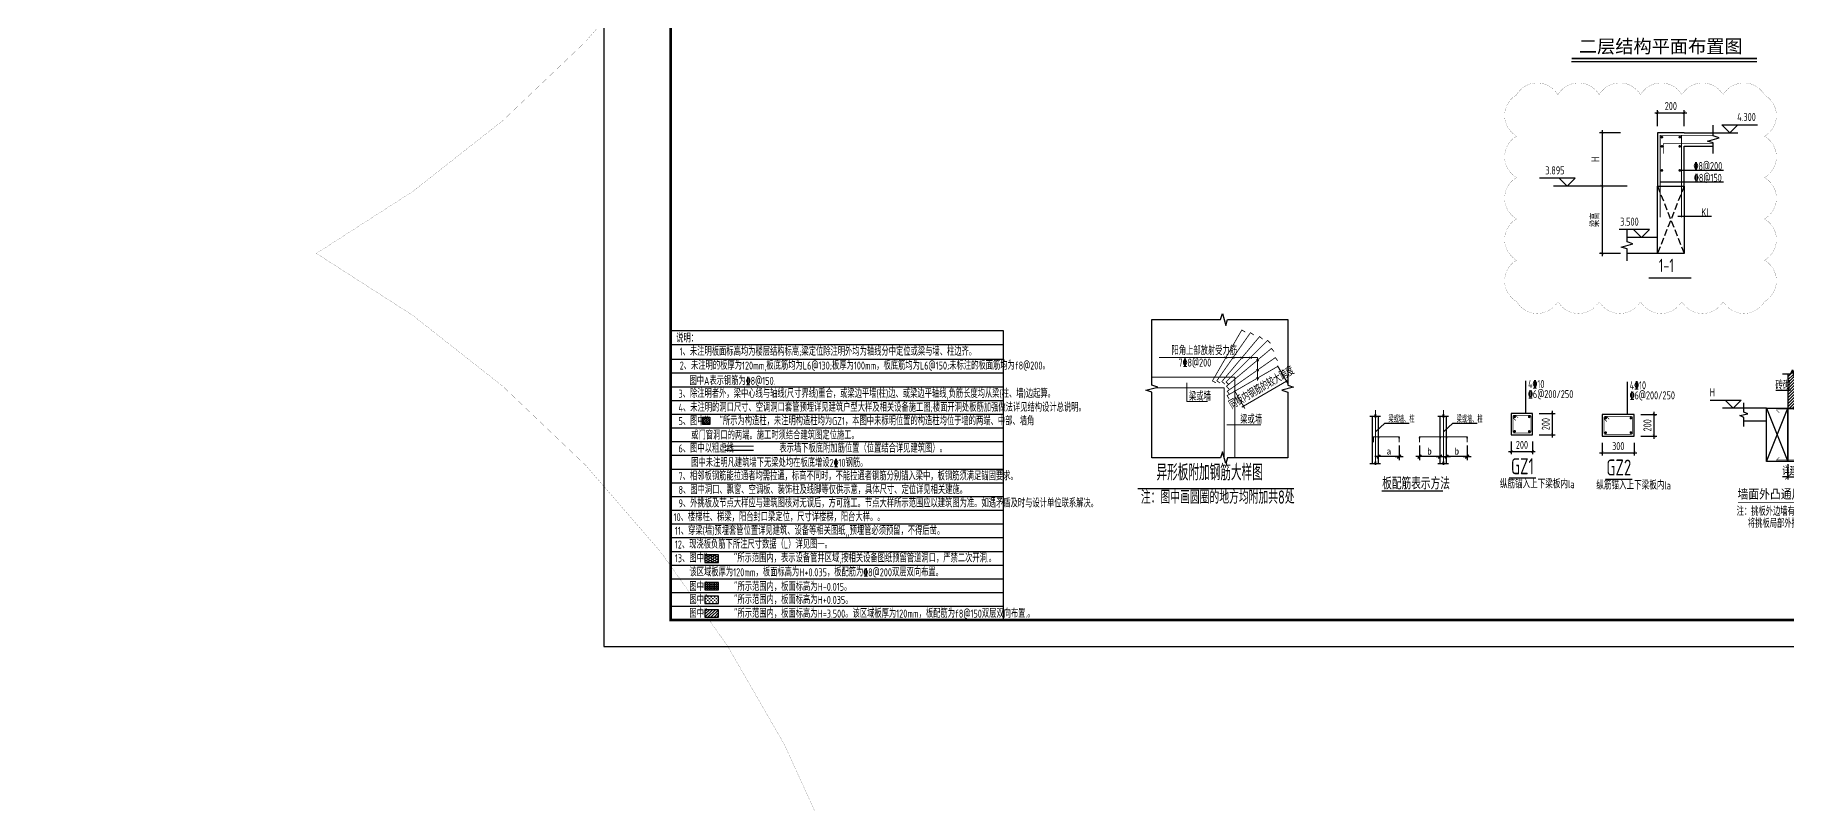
# Model space of a CAD drawing. Extents: x -668857 to 154266, y -275694 to 291306.
# Drawn here: x -262656 to -196984, y 91847 to 120660 of the extents above; entities that cross this region are included whole.
import ezdxf
from ezdxf.enums import TextEntityAlignment as Align

# ---------------------------------------------------------------- set-up
doc = ezdxf.new("R2010")
doc.units = 0
doc.header["$LTSCALE"] = 1000
for name, pattern in [('__DASH', [0.35, 0.25, -0.1]), ('DASH', [0.35, 0.25, -0.1]), ('DOTE', [2.42, 2, -0.2, 0.02, -0.2])]:
    doc.linetypes.add(name, pattern=pattern)
doc.layers.get('0').update_dxf_attribs({"linetype": 'CONTINUOUS'})
doc.layers.get('DEFPOINTS').update_dxf_attribs({"linetype": 'CONTINUOUS'})
for name, color, linetype, lineweight in [('+公共字体', 7, 'CONTINUOUS', 20), ('+图名', 243, 'CONTINUOUS', 20), ('+混凝土墙', 3, 'CONTINUOUS', 20), ('DOTE', 19, 'DOTE', 9), ('Z-详图标注', 3, 'CONTINUOUS', 18), ('查找字符', 1, 'CONTINUOUS', 18)]:
    doc.layers.add(name, color=color, linetype=linetype, lineweight=lineweight)
for name, color, linetype in [('-TK', 7, 'CONTINUOUS'), ('DIM', 2, 'CONTINUOUS'), ('FLOOR_UP_REIN', 13, 'CONTINUOUS'), ('GJ', 5, 'CONTINUOUS'), ('LINK', 6, 'CONTINUOUS'), ('NUM', 7, 'CONTINUOUS'), ('OUTLINE', 2, 'CONTINUOUS'), ('REIN', 6, 'CONTINUOUS'), ('S-B板填充', 251, 'CONTINUOUS'), ('S-B板边线', 2, 'CONTINUOUS'), ('S-DETLCW-LINE1-pdx', 7, 'CONTINUOUS'), ('S-DETLCW-TEXT', 7, 'CONTINUOUS'), ('S-DETLS-HATCH', 251, 'CONTINUOUS'), ('S-DETLS-TEXT', 7, 'CONTINUOUS'), ('S-X详图实线', 4, 'CONTINUOUS'), ('S-X详图标注', 3, 'CONTINUOUS'), ('S-X详图钢筋', 6, 'CONTINUOUS'), ('S-大样-砼线', 7, 'CONTINUOUS'), ('S-引出线', 40, 'CONTINUOUS'), ('S-文字', 7, 'CONTINUOUS'), ('S-板正筋', 2, 'CONTINUOUS'), ('S-构造柱', 212, 'CONTINUOUS'), ('S-表格线', 54, 'CONTINUOUS'), ('S-降板填充', 75, 'CONTINUOUS'), ('TEXT', 2, 'CONTINUOUS'), ('THIN', 7, 'CONTINUOUS'), ('大样线', 40, 'CONTINUOUS'), ('悬梁', 4, 'CONTINUOUS'), ('空调洞口标注', 130, 'CONTINUOUS'), ('说明文字', 7, 'CONTINUOUS')]:
    doc.layers.add(name, color=color, linetype=linetype)
doc.layers.add('审图修改', color=2, linetype='CONTINUOUS', plot=False)
doc.styles.add('-宋体', font='', dxfattribs={"width": 0.7, "height": 300, "bigfont": '宋体.TTF'})
doc.styles.add('10', font='', dxfattribs={"width": 0.7, "height": 300})
doc.styles.add('BW_Rein', font='Tssdeng.shx', dxfattribs={"width": 0.7, "bigfont": 'hztxt.shx'})
doc.styles.add('hzst', font='', dxfattribs={"width": 0.7})
doc.styles.add('TSSD_DIMENSION', font='Tssdeng.shx', dxfattribs={"width": 0.7, "bigfont": 'tssdchn.shx'})
doc.styles.add('TSSD_Label', font='Tssdeng.shx', dxfattribs={"width": 0.7, "bigfont": 'hztxt.shx'})
doc.styles.add('TSSD_Norm', font='Tssdeng.shx', dxfattribs={"bigfont": 'tssdchn.shx'})
doc.styles.add('TSSD_REIN', font='tssdeng.shx', dxfattribs={"width": 0.7, "height": 300, "bigfont": 'tssdchn.shx'})
doc.styles.get('-宋体').set_extended_font_data('SimSun')
doc.styles.get('10').set_extended_font_data('SimSun')
doc.styles.get('hzst').set_extended_font_data('SimSun')
doc.dimstyles.new('25-100', dxfattribs={"dimscale": 100, "dimtxt": 3, "dimasz": 2, "dimexe": 1, "dimexo": 1, "dimgap": 0.5, "dimtad": 1, "dimdec": 0, "dimlfac": 0.25, "dimdsep": 46, "dimtxsty": 'TSSD_REIN', "dimblk1": 'ARCHTICK', "dimblk2": 'ARCHTICK', "dimsah": 1, "dimcen": 2.5, "dimdle": 1, "dimclrd": 256, "dimclre": 256, "dimclrt": 7, "dimadec": 0, "dimazin": 0, "dimtfac": 1, "dimtdec": 0, "dimtix": 1, "dimtmove": 2, "dimatfit": 3, "dimldrblk": 'ARCHTICK', "dimfxl": 0, "dimtolj": 1, "dimtzin": 0, "dimlwd": -1, "dimlwe": -1, "dimarcsym": 0})
doc.dimstyles.new('TSSD_100_100$0', dxfattribs={"dimtxt": 300, "dimasz": 80, "dimexe": 100, "dimexo": 250, "dimgap": 100, "dimtad": 1, "dimdec": 0, "dimzin": 0, "dimdsep": 46, "dimtxsty": 'TSSD_DIMENSION', "dimblk": 'ARCHTICK', "dimcen": 0, "dimdle": 100, "dimclrd": 3, "dimclre": 3, "dimclrt": 7, "dimadec": 0, "dimazin": 0, "dimtfac": 1, "dimtdec": 0, "dimtix": 1, "dimtmove": 2, "dimatfit": 3, "dimldrblk": 'ARCHTICK', "dimfxl": 0, "dimtolj": 1, "dimtzin": 0, "dimarcsym": 0})
doc.dimstyles.new('TSSD_20_100', dxfattribs={"dimtxt": 300, "dimasz": 100, "dimexe": 100, "dimexo": 250, "dimgap": 100, "dimtad": 1, "dimdec": 0, "dimlfac": 0.2, "dimzin": 0, "dimdsep": 46, "dimtxsty": 'TSSD_DIMENSION', "dimblk": 'ARCHTICK', "dimcen": 0, "dimdle": 100, "dimclrt": 7, "dimadec": 0, "dimazin": 0, "dimtfac": 1, "dimtdec": 0, "dimtix": 1, "dimtmove": 2, "dimatfit": 3, "dimldrblk": 'ARCHTICK', "dimfxl": 0, "dimtolj": 1, "dimtzin": 0, "dimarcsym": 0})
doc.dimstyles.new('TSSD_25_100', dxfattribs={"dimtxt": 300, "dimasz": 100, "dimexe": 100, "dimexo": 250, "dimgap": 100, "dimtad": 1, "dimdec": 0, "dimlfac": 0.25, "dimzin": 0, "dimdsep": 46, "dimtxsty": 'TSSD_DIMENSION', "dimblk": 'ARCHTICK', "dimcen": 0, "dimdle": 100, "dimclrt": 7, "dimadec": 0, "dimazin": 0, "dimtfac": 1, "dimtdec": 0, "dimtix": 1, "dimtmove": 2, "dimatfit": 3, "dimldrblk": 'ARCHTICK', "dimfxl": 0, "dimtolj": 1, "dimtzin": 0, "dimarcsym": 0})

# ---------------------------------------------------------------- blocks, each defined once
blk = doc.blocks.new('_DIMX')
blk.add_line((-150, 0), (150, 0))
at = {"const_width": 50}
blk.add_lwpolyline([(-70, -70), (70, 70)], dxfattribs=at)
blk = doc.blocks.new('A$C1DDD5A89')
at = {"color": 6, "const_width": 50}
blk.add_lwpolyline([(439, 25), (2741, 25)], dxfattribs=at)
at = {"layer": 'DOTE', "color": 8, "linetype": 'DOTE'}
for p, q in [((202, 3054), (202, 888)), ((2750, 3054), (2750, 888))]:
    blk.add_line(p, q, dxfattribs=at)
at = {"layer": 'GJ'}
blk.add_point((1858, 2022), dxfattribs=at)
at = {"layer": 'REIN', "color": 1, "const_width": 40}
for points in [[(129, 1860), (129, 2059), (1095, 2059), (1095, 1860)], [(1858, 1860), (1858, 2059), (3643, 2059), (3643, 1860)]]:
    blk.add_lwpolyline(points, dxfattribs=at)
at = {"layer": '大样线'}
for p, q in [((0, 2837), (188, 2837)), ((81, 2837), (81, 1066)), ((188, 2837), (202, 2909)), ((202, 2909), (202, 2778)), ((202, 2778), (217, 2837)), ((217, 2837), (395, 2837)), ((2548, 2837), (2736, 2837)), ((2736, 2837), (2751, 2909)), ((2751, 2909), (2751, 2778)), ((2751, 2778), (2766, 2837)), ((2766, 2837), (2943, 2837)), ((202, 2247), (556, 2571)), ((556, 2571), (1467, 2571)), ((2758, 2247), (3112, 2571)), ((3112, 2571), (4023, 2571)), ((0, 1066), (188, 1066)), ((188, 1066), (202, 1138)), ((202, 1138), (202, 1006)), ((202, 1006), (217, 1066)), ((217, 1066), (395, 1066)), ((2548, 1066), (2736, 1066)), ((2736, 1066), (2751, 1138)), ((2751, 1138), (2751, 1006)), ((2751, 1006), (2766, 1066)), ((2766, 1066), (2943, 1066))]:
    blk.add_line(p, q, dxfattribs=at)
at = {"layer": '大样线', "linetype": 'ByBlock'}
for p, q in [((323, 1066), (323, 2837)), ((2630, 1066), (2630, 2837)), ((2871, 1066), (2871, 2837))]:
    blk.add_line(p, q, dxfattribs=at)
at = {"layer": '大样线', "color": 0, "linetype": 'ByBlock'}
for p in [(323, 2022), (1095, 2022), (2630, 2022), (2871, 2022), (3643, 2022), (202, 1319)]:
    blk.add_point(p, dxfattribs=at)
at = {"layer": '空调洞口标注'}
for p, q in [((1094, 1319), (203, 1319)), ((1095, 1732), (1095, 1190)), ((1858, 1732), (1858, 1190)), ((2629, 1319), (1859, 1319)), ((3642, 1319), (2872, 1319)), ((3643, 1732), (3643, 1190))]:
    blk.add_line(p, q, dxfattribs=at)
blk.add_point((1858, 1319), dxfattribs=at)
at = {"layer": '空调洞口标注', "color": 0, "linetype": 'ByBlock'}
blk.add_point((2871, 1319), dxfattribs=at)
at = {"layer": '空调洞口标注', "xscale": 0.9649999998509884, "yscale": 0.9649999998509884, "zscale": 0.965, "rotation": 180}
for p in [(323, 1319), (1858, 1319)]:
    blk.add_blockref('_DIMX', p, dxfattribs=at)
at = {"layer": '空调洞口标注', "xscale": 0.9649999998509884, "yscale": 0.9649999998509884, "zscale": 0.965}
for p in [(1095, 1319), (2630, 1319), (2872, 1319), (3643, 1319)]:
    blk.add_blockref('_DIMX', p, dxfattribs=at)
at = {"layer": '空调洞口标注', "style": '10'}
for s, p in [('a', (709, 1523)), ('b', (2231, 1523)), ('b', (3257, 1523))]:
    blk.add_text(s, height=250, dxfattribs=at).set_placement(p, align=Align.MIDDLE_CENTER)
at = {"layer": '说明文字'}
for s, height, style, width, p in [('梁或墙、柱', 250, 'TSSD_REIN', 0.6, (693, 2596)), ('梁或墙、柱', 250, 'TSSD_REIN', 0.6, (3249, 2596)), ('板配筋表示方法', 450, 'TSSD_DIMENSION', 0.7, (459, 91))]:
    blk.add_text(s, height=height, dxfattribs=dict(at, style=style, width=width)).set_placement(p)
blk = doc.blocks.new('_ArchTick')
at = {"color": 0, "linetype": 'ByBlock', "const_width": 0.15}
blk.add_lwpolyline([(-0.5, -0.5), (0.5, 0.5)], dxfattribs=at)
blk = doc.blocks.new('*D54')
at = {"layer": 'DEFPOINTS', "color": 0}
for p in [(30394, 226071), (30794, 226071), (30794, 225492)]:
    blk.add_point(p, dxfattribs=at)
at = {"layer": 'S-X详图标注'}
for p, q in [((30394, 225971), (30394, 225392)), ((30794, 225971), (30794, 225392)), ((30394, 225492), (30194, 225492)), ((30394, 225492), (30794, 225492)), ((30794, 225492), (30994, 225492))]:
    blk.add_line(p, q, dxfattribs=at)
at = {"layer": 'S-X详图标注', "xscale": 200, "yscale": 200, "zscale": 200}
blk.add_blockref('_ArchTick', (30394, 225492), dxfattribs=at)
at = {"layer": 'S-X详图标注', "xscale": 200, "yscale": 200, "zscale": 200, "rotation": 180}
blk.add_blockref('_ArchTick', (30794, 225492), dxfattribs=at)
at = {"layer": 'S-X详图标注', "color": 7, "insert": (30594, 225692), "char_height": 300, "attachment_point": 5, "style": 'TSSD_REIN'}
blk.add_mtext('\\A1;详建筑', dxfattribs=at)
blk = doc.blocks.new('*D55')
at = {"layer": 'DEFPOINTS', "color": 0}
for p in [(30794, 228060), (31291, 228060), (30794, 226060)]:
    blk.add_point(p, dxfattribs=at)
at = {"layer": 'S-X详图标注'}
for p, q in [((30894, 228060), (31391, 228060)), ((31291, 225960), (31291, 228160)), ((30894, 226060), (31391, 226060))]:
    blk.add_line(p, q, dxfattribs=at)
at = {"layer": 'S-X详图标注', "xscale": 200, "yscale": 200, "zscale": 200}
for p, rotation in [((31291, 228060), 90), ((31291, 226060), 270)]:
    blk.add_blockref('_ArchTick', p, dxfattribs=dict(at, rotation=rotation))
at = {"layer": 'S-X详图标注', "color": 7, "insert": (31091, 227060), "char_height": 300, "attachment_point": 5, "rotation": 90, "style": 'TSSD_REIN'}
blk.add_mtext('\\A1;梁高', dxfattribs=at)
blk = doc.blocks.new('*D1106')
at = {"layer": 'DEFPOINTS', "color": 0}
for p in [(-206519, 106481), (-205776, 106481), (-206519, 105681)]:
    blk.add_point(p, dxfattribs=at)
at = {"layer": 'DIM', "color": 0, "lineweight": -2}
for p, q in [((-206269, 106481), (-205676, 106481)), ((-205776, 105581), (-205776, 106581)), ((-206269, 105681), (-205676, 105681))]:
    blk.add_line(p, q, dxfattribs=at)
at = {"layer": 'DIM', "color": 0, "lineweight": -2, "xscale": 100, "yscale": 100, "zscale": 100}
for p, rotation in [((-205776, 106481), 90), ((-205776, 105681), 270)]:
    blk.add_blockref('_ArchTick', p, dxfattribs=dict(at, rotation=rotation))
at = {"layer": 'DIM', "color": 7, "insert": (-206026, 106081), "char_height": 300, "attachment_point": 5, "rotation": 90, "style": 'TSSD_DIMENSION'}
blk.add_mtext('\\A1;200', dxfattribs=at)
blk = doc.blocks.new('*D1107')
at = {"layer": 'DEFPOINTS', "color": 0}
for p in [(-207319, 105681), (-206519, 105681), (-206519, 105054)]:
    blk.add_point(p, dxfattribs=at)
at = {"layer": 'DIM', "color": 0, "lineweight": -2}
for p, q in [((-207319, 105431), (-207319, 104954)), ((-206519, 105431), (-206519, 104954)), ((-207419, 105054), (-206419, 105054))]:
    blk.add_line(p, q, dxfattribs=at)
at = {"layer": 'DIM', "color": 0, "lineweight": -2, "xscale": 100, "yscale": 100, "zscale": 100, "rotation": 180}
blk.add_blockref('_ArchTick', (-207319, 105054), dxfattribs=at)
at = {"layer": 'DIM', "color": 0, "lineweight": -2, "xscale": 100, "yscale": 100, "zscale": 100}
blk.add_blockref('_ArchTick', (-206519, 105054), dxfattribs=at)
at = {"layer": 'DIM', "color": 7, "insert": (-206919, 105304), "char_height": 300, "attachment_point": 5, "style": 'TSSD_DIMENSION'}
blk.add_mtext('\\A1;200', dxfattribs=at)
blk = doc.blocks.new('*D215')
at = {"layer": 'DEFPOINTS', "color": 0}
for p in [(5060, 9464), (5522, 8664), (3444, 8530)]:
    blk.add_point(p, dxfattribs=at)
at = {"layer": 'DIM', "color": 3, "lineweight": -2}
for p, q in [((5185, 9247), (5572, 8577)), ((3906, 7730), (5522, 8664)), ((5522, 8664), (5592, 8704)), ((3569, 8314), (3956, 7644)), ((3906, 7730), (3836, 7690))]:
    blk.add_line(p, q, dxfattribs=at)
at = {"layer": 'DIM', "color": 3, "lineweight": -2, "xscale": 80, "yscale": 80, "zscale": 80}
for p, rotation in [((5522, 8664), 209.999999999947), ((3906, 7730), 29.99999999994698)]:
    blk.add_blockref('_ArchTick', p, dxfattribs=dict(at, rotation=rotation))
at = {"layer": 'DIM', "color": 7, "insert": (4589, 8413), "char_height": 300, "attachment_point": 5, "rotation": 30, "style": 'TSSD_DIMENSION'}
blk.add_mtext('\\A1;同板内钢筋的较大跨度', dxfattribs=at)
blk = doc.blocks.new('*D957')
at = {"layer": 'DEFPOINTS', "color": 0}
for p in [(-202709, 106435), (-201966, 106435), (-202709, 105635)]:
    blk.add_point(p, dxfattribs=at)
at = {"layer": 'DIM', "color": 0, "lineweight": -2}
for p, q in [((-202459, 106435), (-201866, 106435)), ((-201966, 105535), (-201966, 106535)), ((-202459, 105635), (-201866, 105635))]:
    blk.add_line(p, q, dxfattribs=at)
at = {"layer": 'DIM', "color": 0, "lineweight": -2, "xscale": 100, "yscale": 100, "zscale": 100}
for p, rotation in [((-201966, 106435), 90), ((-201966, 105635), 270)]:
    blk.add_blockref('_ArchTick', p, dxfattribs=dict(at, rotation=rotation))
at = {"layer": 'DIM', "color": 7, "insert": (-202216, 106035), "char_height": 300, "attachment_point": 5, "rotation": 90, "style": 'TSSD_DIMENSION'}
blk.add_mtext('\\A1;200', dxfattribs=at)
blk = doc.blocks.new('*D958')
at = {"layer": 'DEFPOINTS', "color": 0}
for p in [(-203909, 105635), (-202709, 105635), (-202709, 105008)]:
    blk.add_point(p, dxfattribs=at)
at = {"layer": 'DIM', "color": 0, "lineweight": -2}
for p, q in [((-203909, 105385), (-203909, 104908)), ((-202709, 105385), (-202709, 104908)), ((-204009, 105008), (-202609, 105008))]:
    blk.add_line(p, q, dxfattribs=at)
at = {"layer": 'DIM', "color": 0, "lineweight": -2, "xscale": 100, "yscale": 100, "zscale": 100, "rotation": 180}
blk.add_blockref('_ArchTick', (-203909, 105008), dxfattribs=at)
at = {"layer": 'DIM', "color": 0, "lineweight": -2, "xscale": 100, "yscale": 100, "zscale": 100}
blk.add_blockref('_ArchTick', (-202709, 105008), dxfattribs=at)
at = {"layer": 'DIM', "color": 7, "insert": (-203309, 105258), "char_height": 300, "attachment_point": 5, "style": 'TSSD_DIMENSION'}
blk.add_mtext('\\A1;300', dxfattribs=at)
blk = doc.blocks.new('A1')
blk.add_lwpolyline([(0, 59400), (0, 0), (84100, 0), (84100, 59400)], close=True)
at = {"const_width": 100}
blk.add_lwpolyline([(2500, 58400), (2500, 1000), (83100, 1000), (83100, 58400)], close=True, dxfattribs=at)
blk = doc.blocks.new('*D943')
at = {"layer": 'DEFPOINTS', "color": 0}
for p in [(-337068, -61745), (-338068, -62495), (-337068, -62495)]:
    blk.add_point(p, dxfattribs=at)
at = {"layer": 'DIM', "color": 0, "lineweight": -2}
for p, q in [((-338068, -62245), (-338068, -61645)), ((-337068, -62245), (-337068, -61645)), ((-338168, -61745), (-336968, -61745))]:
    blk.add_line(p, q, dxfattribs=at)
at = {"layer": 'DIM', "color": 0, "lineweight": -2, "xscale": 100, "yscale": 100, "zscale": 100, "rotation": 180}
blk.add_blockref('_ArchTick', (-338068, -61745), dxfattribs=at)
at = {"layer": 'DIM', "color": 0, "lineweight": -2, "xscale": 100, "yscale": 100, "zscale": 100}
blk.add_blockref('_ArchTick', (-337068, -61745), dxfattribs=at)
at = {"layer": 'DIM', "color": 7, "insert": (-337568, -61495), "char_height": 300, "attachment_point": 5, "style": 'TSSD_DIMENSION'}
blk.add_mtext('\\A1;200', dxfattribs=at)
blk = doc.blocks.new('*D944')
at = {"layer": 'DEFPOINTS', "color": 0}
for p in [(-339207, -62495), (-340147, -64495), (-339207, -64495)]:
    blk.add_point(p, dxfattribs=at)
at = {"layer": 'DIM', "color": 0, "lineweight": -2}
for p, q in [((-339457, -62495), (-340247, -62495)), ((-340147, -62395), (-340147, -64595)), ((-339457, -64495), (-340247, -64495))]:
    blk.add_line(p, q, dxfattribs=at)
at = {"layer": 'DIM', "color": 0, "lineweight": -2, "xscale": 100, "yscale": 100, "zscale": 100}
for p, rotation in [((-340147, -62495), 90), ((-340147, -64495), 270)]:
    blk.add_blockref('_ArchTick', p, dxfattribs=dict(at, rotation=rotation))
at = {"layer": 'DIM', "color": 7, "insert": (-340397, -63495), "char_height": 300, "attachment_point": 5, "rotation": 90, "style": 'TSSD_DIMENSION'}
blk.add_mtext('\\A1;H', dxfattribs=at)
blk = doc.blocks.new('*D945')
at = {"layer": 'DEFPOINTS', "color": 0}
for p in [(-339207, -64495), (-340147, -67018), (-339207, -67018, 0)]:
    blk.add_point(p, dxfattribs=at)
at = {"layer": 'DIM', "color": 0, "lineweight": -2}
for p, q in [((-339457, -64495), (-340247, -64495)), ((-340147, -64395), (-340147, -67118)), ((-339457, -67018), (-340247, -67018))]:
    blk.add_line(p, q, dxfattribs=at)
at = {"layer": 'DIM', "color": 0, "lineweight": -2, "xscale": 100, "yscale": 100, "zscale": 100}
for p, rotation in [((-340147, -64495), 90), ((-340147, -67018), 270)]:
    blk.add_blockref('_ArchTick', p, dxfattribs=dict(at, rotation=rotation))
at = {"layer": 'DIM', "color": 7, "insert": (-340397, -65757), "char_height": 300, "attachment_point": 5, "rotation": 90, "style": 'TSSD_DIMENSION'}
blk.add_mtext('\\A1;梁高', dxfattribs=at)
blk = doc.blocks.new('20210306.16465652')
at = {"layer": 'S-DETLS-HATCH'}
h = blk.add_hatch(dxfattribs=at)
h.set_pattern_fill('ANSI31', color=256, scale=25)
h.set_pattern_definition([(45, (-250051.66, 573697.02), (-56.126601, 56.126601), [])])
h.paths.add_polyline_path([(3315.4, 5761.9), (3215.4, 5761.9), (3145.4, 5611.9), (3085.4, 5911.9), (3015.4, 5761.9), (2915.4, 5761.9), (2915.4, 4472.4), (3315.4, 4472.4)])
at = {"layer": 'S-DETLCW-LINE1-pdx'}
for points in [[(2715.4, 5761.9), (3015.4, 5761.9), (3085.4, 5911.9), (3145.4, 5611.9), (3215.4, 5761.9), (3515.4, 5761.9)], [(1268.2, 3792.4), (1268.2, 4132.4), (1118.2, 4202.4), (1418.2, 4262.4), (1268.2, 4332.4), (1268.2, 4672.4)]]:
    blk.add_lwpolyline(points, dxfattribs=at)
at = {"layer": 'S-DETLCW-TEXT', "const_width": 30}
blk.add_lwpolyline([(4388.8, 937.6), (1041.9, 937.6)], dxfattribs=at)
at = {"layer": 'S-DETLS-TEXT'}
blk.add_line((3009.8, 5139.7), (2467.6, 5139.7), dxfattribs=at)
for points in [[(3115.4, 5761.9), (3233, 6051.8), (5095.2, 6051.8)], [(3165.2, 4412.4), (3315.4, 5101.5), (4302.7, 5101.5)]]:
    blk.add_lwpolyline(points, dxfattribs=at)
at = {"layer": 'S-X详图实线'}
for p, q in [((2115.4, 4472.4), (1268.2, 4472.4)), ((2115.4, 3992.4), (1268.2, 3992.4)), ((2115.4, 4472.4), (2915.4, 2472.4)), ((2115.4, 2472.4), (2915.4, 4472.4))]:
    blk.add_line(p, q, dxfattribs=at)
blk.add_lwpolyline([(2915.4, 5761.9), (2915.4, 4472.4), (3315.4, 4472.4), (3315.4, 5761.9)], dxfattribs=at)
for points in [[(2115.4, 4472.4), (2915.4, 4472.4), (2915.4, 2472.4), (2115.4, 2472.4)], [(2915.4, 4472.4), (3315.4, 4472.4), (3315.4, 2472.4), (2915.4, 2472.4)]]:
    blk.add_lwpolyline(points, close=True, dxfattribs=at)
at = {"layer": 'S-X详图标注'}
blk.add_line((1268.2, 4472.4), (468.4, 4472.4), dxfattribs=at)
blk.add_lwpolyline([(0, 4772.4), (1168.3, 4772.4), (868.3, 4472.4), (568.3, 4772.4)], dxfattribs=at)
at = {"layer": 'S-X详图钢筋', "const_width": 20}
blk.add_lwpolyline([(2592.4, 4306.3), (2486.4, 4412.4), (3255.4, 4412.4), (3255.4, 2532.4), (2486.4, 2532.4), (2592.4, 2638.4)], dxfattribs=at)
at = {"layer": 'S-X详图钢筋', "const_width": 50}
for points in [[(3168.1, 4350.3, 1), (3218.1, 4350.3, 1)], [(3168.1, 3488.9, 1), (3218.1, 3488.9, 1)], [(3168.1, 2609.8, 1), (3218.1, 2609.8, 1)]]:
    blk.add_lwpolyline(points, format="xyb", close=True, dxfattribs=at)
at = {"layer": 'S-DETLCW-TEXT', "style": 'hzst', "width": 0.85}
blk.add_text('墙面外凸通用大样', height=350, dxfattribs=at).set_placement((1025.4, 1088.1))
at = {"layer": 'S-DETLS-TEXT', "width": 0.7}
for s, style, p in [('墙顶相应位置梁外包', 'BW_Rein', (3158.9, 6088.4)), ('砖砌', 'BW_Rein', (2442.3, 5176.3)), ('%%1328@200', 'BW_Rein', (3336.9, 5138.1)), ('3%%1328', 'BW_Rein', (3608.6, 4766)), ('注：挑板外边墙有墙体局部突出部分，', 'TSSD_REIN', (991.5, 450)), ('将挑板局部外挑延升到外凸墙边。', 'TSSD_REIN', (1414.1, 0))]:
    blk.add_text(s, height=300, dxfattribs=dict(at, style=style)).set_placement(p)
at = {"layer": 'S-DETLS-TEXT', "style": 'TSSD_REIN', "width": 0.75}
blk.add_text('H', height=300, dxfattribs=at).set_placement((181.3, 4832.5), align=Align.BOTTOM_RIGHT)
at = {"layer": 'S-X详图标注'}
for p1, p2, distance, text, picture, middle in [((3315.4, 2472.4), (3315.4, 4472.4), -496.7, '梁高', '*D55', (3612.1, 3472.4)), ((2915.4, 2483.6), (3315.4, 2483.6), -579.2, '详建筑', '*D54', (3115.4, 2104.4))]:
    dim = blk.add_aligned_dim(p1=p1, p2=p2, distance=distance, text=text, dimstyle='25-100', dxfattribs=at)
    dim.commit()
    dim.dimension.update_dxf_attribs({"geometry": picture, "text_midpoint": middle, "insert": (-27478.5, -223587.5)})
blk = doc.blocks.new('A$C3D802B83')
at = {"layer": '+公共字体', "linetype": 'Continuous'}
for p, q in [((744, 9550.9), (4432.1, 9550.9)), ((4432.1, 8687.9), (4432.1, 9550.9)), ((1781.2, 8604.3), (1781.2, 7908.1)), ((1781.2, 7900.1), (2555.9, 7900.1)), ((3278.8, 7035.6), (4551.4, 7035.6))]:
    blk.add_line(p, q, dxfattribs=at)
at = {"layer": '+图名', "linetype": 'Continuous', "const_width": 50}
blk.add_lwpolyline([(-63, 4643.9), (5800.4, 4643.9)], dxfattribs=at)
at = {"layer": '+混凝土墙', "linetype": 'Continuous'}
for p, q in [((468.2, 8822.4), (3581.4, 8822.4)), ((3581.4, 8822.4), (3581.4, 5796.4)), ((597.3, 8422.4), (3181.4, 8422.4)), ((3181.4, 8422.4), (3181.4, 5796.4))]:
    blk.add_line(p, q, dxfattribs=at)
at = {"layer": 'FLOOR_UP_REIN', "const_width": 30}
for points in [[(3970.2, 10507.9), (3840.3, 10582.9), (2739.8, 8676.9), (2869.7, 8601.9)], [(4289.1, 10397.8), (4166.2, 10483.8), (2903.8, 8681), (3026.7, 8594.9)], [(4622.7, 10240.4), (4507.8, 10336.8), (3093.1, 8650.8), (3208, 8554.4)], [(4914.2, 10087.1), (4808.2, 10193.1), (3251.9, 8636.8), (3358, 8530.8)], [(5048.3, 9777.8), (4951.8, 9892.7), (3265.9, 8478), (3362.3, 8363.1)], [(5273, 9095.3), (5198, 9225.2), (3292, 8124.8), (3367, 7994.9)], [(5184.9, 9428.3), (5098.9, 9551.1), (3296, 8288.8), (3382.1, 8165.9)]]:
    blk.add_lwpolyline(points, dxfattribs=at)
at = {"layer": 'THIN'}
blk.add_lwpolyline([(5562.2, 5796.4), (3306.7, 5796.4), (3236.7, 5576.4), (3116.7, 6016.4), (3046.7, 5796.4), (468.2, 5796.4), (468.2, 8257.2), (248.2, 8327.2), (688.2, 8447.2), (468.2, 8517.2), (468.2, 10977.9), (3046.7, 10977.9), (3116.7, 11197.9), (3236.7, 10757.9), (3306.7, 10977.9), (5562.2, 10977.9), (5562.2, 8517.2), (5782.2, 8447.2), (5342.2, 8327.2), (5562.2, 8257.2)], close=True, dxfattribs=at)
at = {"layer": '查找字符', "const_width": 35}
for points in [[(3195.4, 9582.1), (3293.5, 9519.7)], [(3461.2, 9577.4), (3559.3, 9515)], [(3788.2, 9577.4), (3886.4, 9515)], [(4121.9, 9577.4), (4220.1, 9515)], [(4388.1, 9483.1), (4486.2, 9420.7)], [(4388.1, 9110.7), (4486.2, 9048.3)], [(4388.1, 8809.5), (4486.2, 8747.1)]]:
    blk.add_lwpolyline(points, dxfattribs=at)
at = {"layer": '+公共字体', "linetype": 'Continuous', "style": 'TSSD_REIN', "width": 0.7}
for s, p in [('阳角上部放射受力筋', (1206.7, 9652.5)), ('7%%1328@200', (1467.3, 9212.7)), ('梁或墙', (1863, 7938.4)), ('梁或墙', (3783.9, 7076.5))]:
    blk.add_text(s, height=300, dxfattribs=at).set_placement(p)
blk.add_text('注：图中画圆圈的地方均附加共8处', height=500, dxfattribs=at).set_placement((55.5, 3920.3), align=Align.BOTTOM_LEFT)
at = {"layer": '+图名', "linetype": 'Continuous', "style": 'TSSD_REIN', "width": 0.7}
blk.add_text('异形板附加钢筋大样图', height=600, dxfattribs=at).set_placement((640.5, 4766.9), align=Align.BOTTOM_LEFT)
at = {"layer": 'DIM'}
dim = blk.add_aligned_dim(p1=(3443.8, 8530.2), p2=(5060.4, 9463.5), distance=-923.8, text='同板内钢筋的较大跨度', dimstyle='TSSD_100_100$0', dxfattribs=at)
dim.commit()
dim.dimension.update_dxf_attribs({"geometry": '*D215', "text_midpoint": (4589, 8413.4)})
blk = doc.blocks.new('20210908.16341730')
at = {"layer": 'NUM', "const_width": 50, "elevation": 0}
blk.add_lwpolyline([(198734.9, 326241.4), (200333.2, 326241.4)], dxfattribs=at)
at = {"layer": 'S-X详图实线'}
for points in [[(200064.5, 331687.2), (199064.5, 331687.2), (199064.5, 329687.2)], [(200064.5, 331687.2), (201156, 331687.2)], [(200064.5, 329687.2), (200064.5, 331187.2)], [(200064.5, 331187.2), (201156, 331187.2)], [(201539.8, 329835.3), (199189.5, 329835.3)], [(201532.9, 330276.3), (199899.5, 330276.3)], [(201094.3, 328546.1), (199827.6, 328546.1)], [(199064.5, 327764.3), (197925.8, 327764.3)], [(199064.5, 327164.3), (197925.8, 327164.3)]]:
    blk.add_lwpolyline(points, dxfattribs=at)
at = {"layer": 'S-X详图实线', "elevation": 0}
blk.add_lwpolyline([(197925.8, 329687.2), (195171.3, 329687.2)], dxfattribs=at)
at = {"layer": 'S-X详图实线'}
blk.add_lwpolyline([(199064.5, 329687.2), (200064.5, 329687.2), (200064.5, 327164.3), (199064.5, 327164.3)], close=True, dxfattribs=at)
at = {"layer": 'S-X详图实线', "linetype": '__DASH'}
for points in [[(199064.5, 329687.2), (200064.5, 327164.3)], [(200064.5, 329687.2), (199064.5, 327164.3)]]:
    blk.add_lwpolyline(points, dxfattribs=at)
at = {"layer": 'S-X详图标注'}
for p, q in [((201156, 331687.2), (202071.8, 331687.2)), ((201771.8, 331687.2), (201471.8, 331987.2)), ((201471.8, 331987.2), (202071.8, 331987.2)), ((201771.8, 331687.2), (202071.8, 331987.2)), ((202071.8, 331987.2), (202812.2, 331987.2)), ((195381.5, 329987.2, 0), (194641.1, 329987.2, 0)), ((195681.5, 329687.2, 0), (195381.5, 329987.2, 0)), ((195981.5, 329987.2, 0), (195381.5, 329987.2, 0)), ((195939, 329687.2, 0), (195381.5, 329687.2, 0)), ((195681.5, 329687.2, 0), (195981.5, 329987.2, 0)), ((198161.3, 328064.3), (197627.3, 328064.3)), ((198461.3, 327764.3), (198161.3, 328064.3)), ((198761.3, 328064.3), (198161.3, 328064.3)), ((198718.8, 327764.3), (198161.3, 327764.3)), ((198461.3, 327764.3), (198761.3, 328064.3))]:
    blk.add_line(p, q, dxfattribs=at)
at = {"layer": 'S-X详图钢筋', "const_width": 30}
for points in [[(199964.5, 328523), (199964.5, 331587.2), (199164.5, 331587.2), (199164.5, 328523)], [(199164.5, 331009), (199164.5, 331587.2), (201156, 331587.2)], [(201156, 331287.2), (199298.9, 331287.2), (199298.9, 330906.5)]]:
    blk.add_lwpolyline(points, dxfattribs=at)
at = {"layer": 'S-X详图钢筋', "const_width": 50}
for points in [[(199254.5, 331521.2, -1), (199204.5, 331521.2, -1)], [(199254.5, 331177.5, -1), (199204.5, 331177.5, -1)], [(199874.5, 331521.2, 1), (199924.5, 331521.2, 1)], [(199874.5, 331177.5, 1), (199924.5, 331177.5, 1)], [(199254.5, 330276.3, -1), (199204.5, 330276.3, -1)], [(199874.5, 330276.3, 1), (199924.5, 330276.3, 1)]]:
    blk.add_lwpolyline(points, format="xyb", close=True, dxfattribs=at)
at = {"layer": 'THIN'}
for points in [[(201156, 330907.2), (201156, 331307.2), (200936, 331377.2), (201376, 331497.2), (201156, 331567.2), (201156, 331967.2)], [(197925.8, 326884.3), (197925.8, 327334.3), (197705.8, 327404.3), (198145.8, 327524.3), (197925.8, 327594.3), (197925.8, 328044.3)]]:
    blk.add_lwpolyline(points, dxfattribs=at)
at = {"layer": 'NUM', "style": 'TSSD_Norm', "width": 0.7}
blk.add_text('1-1', height=500, dxfattribs=at).set_placement((199117.5, 326314.4, 0), align=Align.BOTTOM_LEFT)
at = {"layer": 'S-X详图标注', "style": 'TSSD_REIN', "width": 0.7}
for s, p in [('4.300', (202750.3, 332037.2)), ('3.895', (195580.1, 330037.2, 0)), ('3.500', (198359.8, 328114.3))]:
    blk.add_text(s, height=300, dxfattribs=at).set_placement(p, align=Align.BOTTOM_RIGHT)
at = {"layer": 'S-X详图标注', "color": 1, "style": 'TSSD_REIN', "width": 0.7}
for s, p in [('%%1328@200', (200954.8, 330288.4)), ('%%1328@150', (200954.8, 329847.5))]:
    blk.add_text(s, height=300, dxfattribs=at).set_placement(p, align=Align.CENTER)
at = {"layer": 'S-X详图标注', "style": 'TSSD_REIN', "width": 0.7}
blk.add_text('KL', height=300, dxfattribs=at).set_placement((200882.9, 328556.5), align=Align.CENTER)
at = {"layer": 'DIM'}
dim = blk.add_linear_dim(base=(200064.5, 332438.1), p1=(199064.5, 331687.2), p2=(200064.5, 331687.2), dimstyle='TSSD_20_100', dxfattribs=at)
dim.commit()
dim.dimension.update_dxf_attribs({"geometry": '*D943', "text_midpoint": (199564.5, 332688.1), "insert": (537132.9, 394182.6)})
for base, p1, p2, text, picture, middle in [((196986.1, 329687.2, 0), (197925.8, 331687.2, 0), (197925.8, 329687.2, 0), 'H', '*D944', (196736.1, 330687.2, 0)), ((196986.1, 327164.3, 0), (197925.8, 329687.2, 0), (197925.8, 327164.3), '梁高', '*D945', (196736.1, 328425.7, 0))]:
    dim = blk.add_linear_dim(base=base, p1=p1, p2=p2, angle=90, text=text, dimstyle='TSSD_20_100', dxfattribs=at)
    dim.commit()
    dim.dimension.update_dxf_attribs({"geometry": picture, "text_midpoint": middle, "insert": (537132.9, 394182.6)})

msp = doc.modelspace()

# ---------------------------------------------------------------- hatches: boundary and pattern name
at = {"layer": 'S-B板填充'}
h = msp.add_hatch(dxfattribs=at)
h.set_pattern_fill('ANGLE', color=252, scale=10, style=0)
h.set_pattern_definition([(0, (-152232.07, -95719.325), (0, 69.85), [50.8, -19.05]), (90, (-152232.07, -95719.325), (-69.85, 4e-15), [50.8, -19.05])])
h.paths.add_polyline_path([(-237542.91, 99872.33), (-237031.81, 99872.33), (-237031.81, 100151.11), (-237542.91, 100151.11)])
h = msp.add_hatch(dxfattribs=at)
h.set_pattern_fill('CROSS', color=252, scale=10, style=0)
h.set_pattern_definition([(0, (-152232.067, -95719.325), (63.5, 63.5), [31.75, -95.25]), (90, (-152216.19, -95735.2), (-63.5, 63.5), [31.75, -95.25])])
h.paths.add_polyline_path([(-237542.91, 99358.04), (-237031.81, 99358.04), (-237031.81, 99636.82), (-237542.91, 99636.82)])
h = msp.add_hatch(dxfattribs=at)
h.set_pattern_fill('METAL', color=256, scale=20, style=0)
h.set_pattern_definition([(45, (-151585.42, -70434.784), (-56.568542, 56.568542), [])])
h.paths.add_polyline_path([(-237542.91, 98843.75), (-237031.81, 98843.75), (-237031.81, 99122.54), (-237542.91, 99122.54)])
at = {"layer": 'S-构造柱'}
h = msp.add_hatch(dxfattribs=at)
h.set_pattern_fill('ARMORED', color=256, scale=12.857143, style=0)
h.set_pattern_definition([(50, (-2090906.98, -25279.48), (92.2191663, -8.0681316), [9.642857, -106.0714286]), (355, (-2090906.98, -25279.48), (-17.839457, 96.710417), [7.7142857, -84.857143]), (100.4514, (-2090899.3, -25280.15), (74.3797776, 88.642227), [8.1951673, -90.146843]), (46.1842, (-2090906.98, -25253.77), (137.216706, -21.281016), [14.464286, -159.107143]), (96.6356, (-2090895.55, -25255.54), (120.170919, 125.243726), [12.292751, -135.220243]), (351.1842, (-2090906.98, -25253.77), (120.170822, 125.24382), [11.571429, -127.285714]), (21, (-2090894.124, -25260.195), (76.7451924, -51.765286), [9.642857, -106.0714286]), (326, (-2090894.12, -25260.19), (31.2834, 93.233577), [7.7142857, -84.857143]), (71.4514, (-2090887.73, -25264.51), (108.0286237, 41.4682067), [8.1951673, -90.146843]), (37.5, (-2090906.98, -25279.48), (1.56340997, 42.80063835), [0, -83.8285714, 0, -86.1428571, 0, -85.1785714]), (7.5, (-2090906.98, -25279.48), (33.8232262, 50.7100772), [0, -49.1142857, 0, -81.9, 0, -32.4642857]), (327.5, (-2090935.653, -25279.48), (68.6343132, -2.8999121), [0, -32.1428571, 0, -100.2857143, 0, -133.0714286]), (317.5, (-2090948.51, -25279.48), (74.981079, 12.8706406), [0, -41.7857143, 0, -66.6, 0, -94.5]), (45, (-2090906.98, -25279.48), (-45.4568645, 45.4568645), [])])
h.paths.add_polyline_path([(-237638.4, 106343.05), (-237364.11, 106343.05), (-237364.11, 106068.77), (-237638.4, 106068.77)])
at = {"layer": 'S-降板填充', "linetype": 'ByBlock'}
h = msp.add_hatch(dxfattribs=at)
h.set_pattern_fill('HONEY', color=8, scale=17.142857, style=0)
h.set_pattern_definition([(0, (-3050128.003, 33190.63), (81.6428571, 47.1365143), [54.4285714, -108.8571429]), (120, (-3050128.003, 33190.63), (-81.6428474, 47.1365312), [54.4285714, -108.8571429]), (60, (-3050128.003, 33190.63), (9.75e-06, 94.2730455), [-108.8571429, 54.4285714])])
h.paths.add_polyline_path([(-237542.91, 100900.9), (-237031.81, 100900.9), (-237031.81, 101179.68), (-237542.91, 101179.68)])

# ---------------------------------------------------------------- linework, layer by layer
at = {"layer": 'LINK', "color": 1, "const_width": 25}
for points in [[(-207147.98, 106221.27), (-207239.9, 106313.2, -0.19891237), (-207253.96, 106347.14), (-207253.96, 106367.64, -0.41421356), (-207205.96, 106415.64), (-206631.96, 106415.64, -0.41421356), (-206583.96, 106367.64), (-206583.96, 105793.64, -0.41421356), (-206631.96, 105745.64), (-207205.96, 105745.64, -0.41421356), (-207253.96, 105793.64), (-207253.96, 106367.64, -0.41421356), (-207205.96, 106415.64), (-207185.45, 106415.64, -0.19891237), (-207151.51, 106401.59), (-207059.59, 106309.66)], [(-203737.95, 106175.3), (-203829.88, 106267.23, -0.19891237), (-203843.94, 106301.17), (-203843.94, 106321.67, -0.41421356), (-203795.94, 106369.67), (-202821.94, 106369.67, -0.41421356), (-202773.94, 106321.67), (-202773.94, 105747.67, -0.41421356), (-202821.94, 105699.67), (-203795.94, 105699.67, -0.41421356), (-203843.94, 105747.67), (-203843.94, 106321.67, -0.41421356), (-203795.94, 106369.67), (-203775.43, 106369.67, -0.19891237), (-203741.49, 106355.61), (-203649.57, 106263.69)]]:
    msp.add_lwpolyline(points, format="xyb", dxfattribs=at)
at = {"layer": 'OUTLINE'}
for points in [[(-206518.96, 106480.64), (-207318.96, 106480.64), (-207318.96, 105680.64), (-206518.96, 105680.64)], [(-202708.94, 106434.67), (-203908.94, 106434.67), (-203908.94, 105634.67), (-202708.94, 105634.67)]]:
    msp.add_lwpolyline(points, close=True, dxfattribs=at)
at = {"layer": 'REIN', "const_width": 50}
for points in [[(-207216.46, 106353.14, 1), (-207166.46, 106353.14, 1)], [(-206671.46, 106353.14, 1), (-206621.46, 106353.14, 1)], [(-207216.46, 105808.14, 1), (-207166.46, 105808.14, 1)], [(-206671.46, 105808.14, 1), (-206621.46, 105808.14, 1)], [(-203806.44, 106307.17, 1), (-203756.44, 106307.17, 1)], [(-203806.44, 105762.17, 1), (-203756.44, 105762.17, 1)], [(-202861.44, 106307.17, 1), (-202811.44, 106307.17, 1)], [(-202861.44, 105762.17, 1), (-202811.44, 105762.17, 1)]]:
    msp.add_lwpolyline(points, format="xyb", close=True, dxfattribs=at)
at = {"layer": 'S-引出线', "color": 3, "const_width": 56}
msp.add_lwpolyline([(-205056.42, 119782.52), (-198112.43, 119782.52)], dxfattribs=at)
at = {"layer": 'S-引出线', "color": 3}
msp.add_lwpolyline([(-205056.42, 119670.52), (-198112.43, 119670.52)], dxfattribs=at)
at = {"layer": 'S-板正筋', "linetype": 'DASH', "const_width": 42.86}
for points in [[(-236786.85, 105254.78), (-236786.85, 105254.78), (-235716.34, 105254.8), (-235716.34, 105254.8)], [(-236786.85, 105096.72), (-236786.85, 105096.72), (-235716.34, 105096.74), (-235716.34, 105096.74)]]:
    msp.add_lwpolyline(points, dxfattribs=at)
at = {"layer": 'S-构造柱'}
msp.add_lwpolyline([(-237638.4, 106343.05), (-237364.11, 106343.05), (-237364.11, 106068.77), (-237638.4, 106068.77), (-237638.4, 106343.05)], dxfattribs=at)
at = {"layer": 'S-表格线'}
for p, q in [((-238830.92, 98740.98), (-238830.92, 109580.49)), ((-226349.44, 109580.49), (-238830.92, 109580.49)), ((-226349.44, 109046.45), (-238830.92, 109046.45)), ((-238830.92, 100264.08), (-238830.92, 109046.45)), ((-226349.44, 98740.98), (-226349.44, 109580.49)), ((-238830.92, 108512.4), (-226349.44, 108512.4)), ((-238830.92, 107998.12), (-226349.44, 107998.12)), ((-238830.92, 107483.83), (-226349.44, 107483.83)), ((-238830.92, 106969.55), (-226349.44, 106969.55)), ((-238830.92, 106455.26), (-226349.44, 106455.26)), ((-238830.92, 105940.98), (-226349.44, 105940.98)), ((-238830.92, 105426.69), (-226349.44, 105426.69)), ((-238830.92, 104912.4), (-226349.44, 104912.4)), ((-238830.92, 104398.12), (-226349.44, 104398.12)), ((-238830.92, 103883.83), (-226349.44, 103883.83)), ((-238830.92, 103369.55), (-226349.44, 103369.55)), ((-238830.92, 102855.26), (-226349.44, 102855.26)), ((-238830.92, 102340.98), (-226349.44, 102340.98)), ((-238830.92, 101826.69), (-226349.44, 101826.69)), ((-238830.92, 101312.4), (-226349.44, 101312.4)), ((-238830.92, 100798.12), (-226349.44, 100798.12)), ((-238830.92, 100283.83), (-226349.44, 100283.83)), ((-238830.92, 99769.55), (-226349.44, 99769.55)), ((-238830.92, 99769.55), (-226349.44, 99769.55)), ((-238830.92, 99255.26), (-226349.44, 99255.26)), ((-238830.92, 98740.98), (-226349.44, 98740.98))]:
    msp.add_line(p, q, dxfattribs=at)
at = {"layer": 'S-降板填充'}
for points in [[(-237542.91, 100900.9), (-237031.81, 100900.9), (-237031.81, 101179.68), (-237542.91, 101179.68)], [(-237542.91, 99872.33), (-237031.81, 99872.33), (-237031.81, 100151.11), (-237542.91, 100151.11)], [(-237542.91, 99358.04), (-237031.81, 99358.04), (-237031.81, 99636.82), (-237542.91, 99636.82)], [(-237542.91, 98843.75), (-237031.81, 98843.75), (-237031.81, 99122.54), (-237542.91, 99122.54)]]:
    msp.add_lwpolyline(points, close=True, dxfattribs=at)
at = {"layer": 'TEXT', "color": 0}
for p, q in [((-206768.96, 106480.64), (-206768.96, 107706.91)), ((-202958.94, 106434.67), (-202958.94, 107660.94))]:
    msp.add_line(p, q, dxfattribs=at)
at = {"layer": '审图修改', "const_width": 5}
for points in [[(-642790.31, 268747.65, -0.57735027), (-564654.52, 268747.65, -0.57735027), (-486518.72, 268747.65, -0.57735027), (-408382.93, 268747.65, -0.57735027), (-330247.13, 268747.65, -0.57735027), (-252111.33, 268747.65, -0.57735027), (-252111.33, 190611.85, -0.57735027), (-252111.33, 112476.06, -0.57735027), (-252111.33, 34340.26, -0.57735027), (-252111.33, -43795.54, -0.57735027), (-252111.33, -121931.33, -0.57735027), (-330247.13, -121931.33, -0.57735027), (-408382.93, -121931.33, -0.57735027), (-486518.72, -121931.33, -0.57735027), (-564654.52, -121931.33, -0.57735027), (-642790.31, -121931.33, -0.57735027), (-642790.31, -43795.54, -0.57735027), (-642790.31, 34340.26, -0.57735027), (-642790.31, 112476.06, -0.57735027), (-642790.31, 190611.85, -0.57735027), (-642790.31, 268747.65, -0.57735027), (-642790.31, 268747.65, -0.57735027)], [(-207120.36, 118418.53, -0.57735027), (-205571.44, 118418.53, -0.57735027), (-204022.52, 118418.53, -0.57735027), (-202473.6, 118418.53, -0.57735027), (-200924.67, 118418.53, -0.57735027), (-199375.75, 118418.53, -0.57735027), (-197826.83, 118418.53, -0.57735027), (-197826.83, 116869.6, -0.57735027), (-197826.83, 115320.68, -0.57735027), (-197826.83, 113771.76, -0.57735027), (-197826.83, 112222.84, -0.57735027), (-197826.83, 110673.92, -0.57735027), (-199375.75, 110673.92, -0.57735027), (-200924.67, 110673.92, -0.57735027), (-202473.6, 110673.92, -0.57735027), (-204022.52, 110673.92, -0.57735027), (-205571.44, 110673.92, -0.57735027), (-207120.36, 110673.92, -0.57735027), (-207120.36, 112222.84, -0.57735027), (-207120.36, 113771.76, -0.57735027), (-207120.36, 115320.68, -0.57735027), (-207120.36, 116869.6, -0.57735027), (-207120.36, 118418.53, -0.57735027), (-207120.36, 118418.53, -0.57735027)]]:
    msp.add_lwpolyline(points, format="xyb", dxfattribs=at)
at = {"layer": '悬梁', "color": 0, "const_width": 50}
for points in [[(-206396.59, 104058.71), (-207408.48, 104058.71)], [(-202782.72, 104012.74), (-203794.61, 104012.74)]]:
    msp.add_lwpolyline(points, dxfattribs=at)

# ---------------------------------------------------------------- block references
at = {"layer": '-TK'}
msp.add_blockref('A1', (-241330.92, 97740.98), dxfattribs=at)
at = {"layer": 'S-B板边线'}
msp.add_blockref('20210908.16341730', (-400902.28, -214687.91), dxfattribs=at)
at = {"layer": 'S-X详图标注'}
msp.add_blockref('20210306.16465652', (-199863.8, 102201.05), dxfattribs=at)
at = {"layer": 'S-大样-砼线'}
msp.add_blockref('A$C1DDD5A89', (-212615.45, 103543.48), dxfattribs=at)
at = {"layer": 'Z-详图标注'}
msp.add_blockref('A$C3D802B83', (-221260.99, 99023.64), dxfattribs=at)

# ---------------------------------------------------------------- texts
at = {"layer": 'S-文字', "style": '-宋体'}
msp.add_text('二层结构平面布置图', height=500, dxfattribs=at).set_placement((-204783.94, 119989.03))
at = {"layer": 'S-文字', "style": 'TSSD_REIN', "width": 0.7}
for s, p in [('说明：', (-238623.07, 109143.2)), ('1、未注明板面标高均为楼层结构标高;梁定位除注明外均为轴线分中定位或梁与墙、柱边齐。', (-238492.68, 108646.95)), ('3、除注明者外，梁中心线与轴线(尺寸界线)重合，或梁边平墙(柱)边、或梁边平轴线,负筋长度均从梁(柱、墙)边起算。', (-238535.87, 107069.73)), ('4、未注明的洞口尺寸、空调洞口套管预埋详见建筑户型大样及相关设备施工图;楼面开洞处板筋加强做法详见结构设计总说明。', (-238535.87, 106549.73)), ('5、图中"   "所示为构造柱，未注明构造柱均为GZ1，本图中未标明位置的构造柱均位于墙的两端、中部、墙角', (-238535.87, 106043.47)), ('或门窗洞口的两端。施工时须结合建筑图定位施工。', (-238059.42, 105508.49)), ('6、图中以粗虚线            表示墙下板底附加筋位置（位置结合详见建筑图）。', (-238535.87, 105018.88)), ('图中未注明凡建筑墙下无梁处均在板底增设2%%13210钢筋。', (-238059.42, 104479.91)), ('7、相邻板钢筋能拉通者均需拉通，标高不同时，不能拉通者钢筋分别锚入梁中，板钢筋须满足锚固要求。', (-238535.87, 103979.58)), ('8、图中洞口、飘窗、空调板、装饰柱及线脚等仅供示意，具体尺寸、定位详见相关建施。', (-238535.87, 103465.3)), ('9、外挑板及节点大样应与建筑图核对无误后，方可施工。节点大样所示范围应以建筑图为准。如遇矛盾及时与设计单位联系解决。', (-238535.87, 102962.84)), ('10、楼梯柱、梯梁，阳台封口梁定位，尺寸详楼梯，阳台大样。。', (-238720.1, 102444)), ('11、穿梁(墙)预埋套管位置详见建筑、设备等相关图纸,,预埋管必须预留，不得后凿。', (-238672.61, 101933.69)), ('12、现浇板负筋下所注尺寸数据（L）详见图一。', (-238672.61, 101419.4)), ('13、图中"       "所示范围内，表示设备管井区域,按相关设备图纸预留管道洞口，严禁二次开洞.。', (-238672.61, 100905.12)), ('图中"       "所示范围内，板面标高为H-0.015。', (-238124.5, 99832.6)), ('图中"       "所示范围内，板面标高为H+0.035。', (-238124.5, 99342.86)), ('图中"       "所示范围内，板面标高为H=3.500。该区域板厚为120mm，板配筋为f8@150双层双向布置.。', (-238124.5, 98828.57))]:
    msp.add_text(s, height=300, dxfattribs=at).set_placement(p)
at = {"layer": 'S-文字', "color": 1, "style": 'TSSD_REIN', "width": 0.7}
for s, p in [('2、未注明的板厚为120mm,板底筋均为L6@130;板厚为100mm，板底筋均为L6@150;未标注的板面筋均为f8@200。', (-238492.68, 108125.14)), ('图中A表示钢筋为%%1328@150.', (-238123.53, 107549.95)), ('该区域板厚为120mm，板面标高为H+0.035，板配筋为%%1328@200双层双向布置。', (-238124.5, 100377.36))]:
    msp.add_text(s, height=300, dxfattribs=at).set_placement(p)
at = {"layer": 'TEXT', "color": 0, "width": 0.7}
for s, style, p in [('4\x8410', 'TSSD_REIN', (-206688.86, 107431.08)), ('\x846@200/250', 'TSSD_REIN', (-206688.86, 107054.31)), ('4\x8410', 'TSSD_REIN', (-202878.84, 107385.11)), ('\x846@200/250', 'TSSD_REIN', (-202878.84, 107008.34)), ('纵筋锚入上下梁板内la', 'TSSD_Label', (-207745.1, 103680.33)), ('纵筋锚入上下梁板内la', 'TSSD_Label', (-204131.23, 103634.36))]:
    msp.add_text(s, height=300, dxfattribs=dict(at, style=style)).set_placement(p)
at = {"layer": 'TEXT', "color": 0, "style": 'TSSD_Norm', "width": 0.7}
for s, p in [('GZ1', (-206900.48, 104201.06)), ('GZ2', (-203286.61, 104155.09))]:
    msp.add_text(s, height=600, dxfattribs=at).set_placement(p, align=Align.CENTER)

# ---------------------------------------------------------------- dimensions: what is measured, and where the dimension line sits
at = {"layer": 'DIM'}
for base, p1, p2, picture, middle in [((-205776.37, 106480.64), (-206518.96, 105680.64), (-206518.96, 106480.64), '*D1106', (-206026.37, 106080.64)), ((-201966.35, 106434.67), (-202708.94, 105634.67), (-202708.94, 106434.67), '*D957', (-202216.35, 106034.67))]:
    dim = msp.add_linear_dim(base=base, p1=p1, p2=p2, angle=90, dimstyle='TSSD_25_100', dxfattribs=at)
    dim.commit()
    dim.dimension.update_dxf_attribs({"geometry": picture, "text_midpoint": middle})
for base, p1, p2, picture, middle in [((-206518.96, 105053.87), (-207318.96, 105680.64), (-206518.96, 105680.64), '*D1107', (-206918.96, 105303.87)), ((-202708.94, 105007.9), (-203908.94, 105634.67), (-202708.94, 105634.67), '*D958', (-203308.94, 105257.9))]:
    dim = msp.add_linear_dim(base=base, p1=p1, p2=p2, dimstyle='TSSD_25_100', dxfattribs=at)
    dim.commit()
    dim.dimension.update_dxf_attribs({"geometry": picture, "text_midpoint": middle})

doc.saveas('drawing.dxf')
